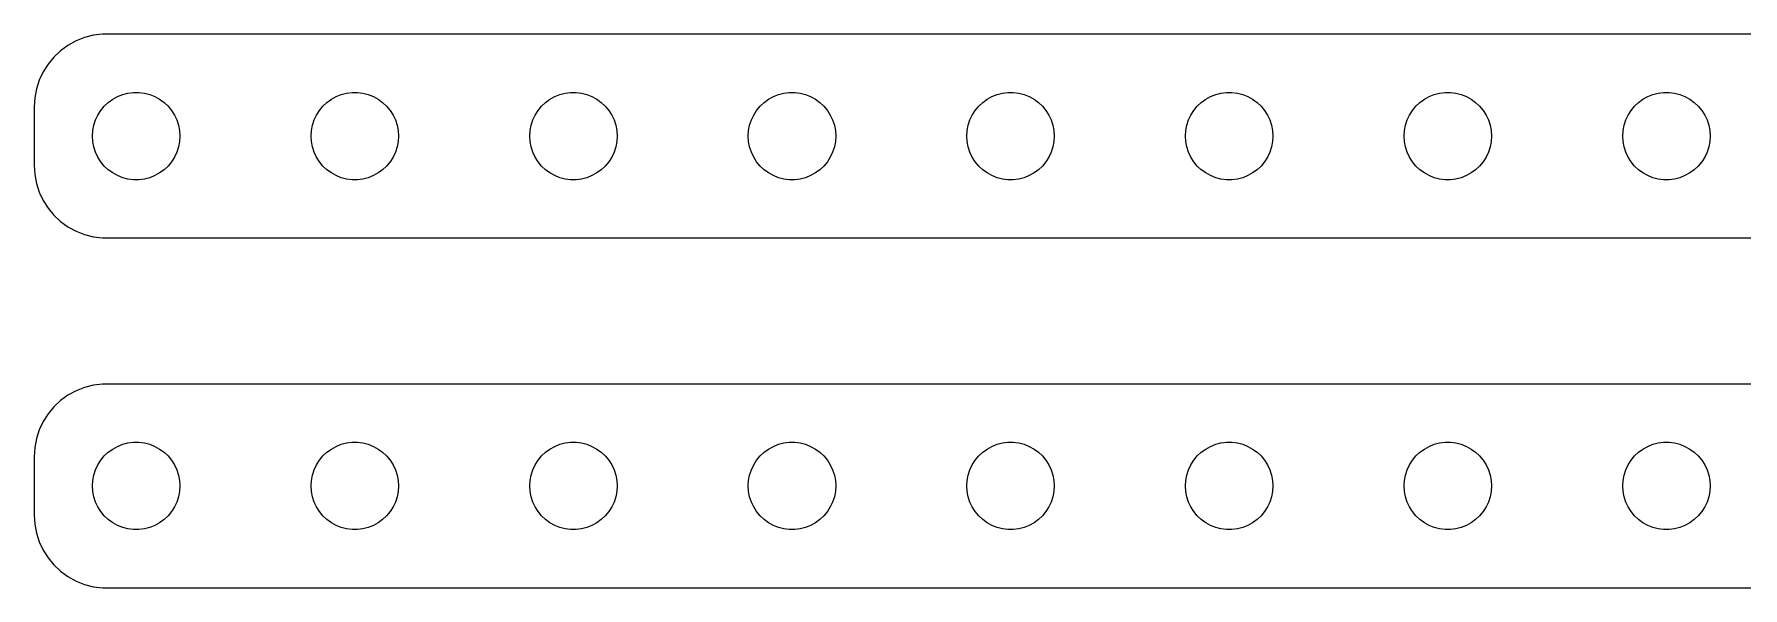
# Model space of a CAD drawing. Header units: metres. Extents: x -232 to 232, y 41 to 79.
# Drawn here: x -232 to -114.8, y 41 to 79 of the extents above; entities that cross this region are included whole.
import ezdxf

# ---------------------------------------------------------------- set-up
doc = ezdxf.new("R2010")
doc.units = ezdxf.units.M

msp = doc.modelspace()

# ---------------------------------------------------------------- linework, layer by layer
for p, q in [((-228.545, 78.7553), (-229.129, 78.5241)), ((-227.937, 78.9114), (-228.545, 78.7553)), ((-227.314, 78.9901), (-227.937, 78.9114)), ((227.314, 78.9901), (-227.314, 78.9901)), ((-230.645, 77.4227), (-231.045, 76.9389)), ((-230.187, 77.8526), (-230.645, 77.4227)), ((-229.679, 78.2216), (-230.187, 77.8526)), ((-229.129, 78.5241), (-229.679, 78.2216)), ((-231.382, 76.4088), (-231.649, 75.8406)), ((-231.045, 76.9389), (-231.382, 76.4088)), ((-231.843, 75.2434), (-231.961, 74.6267)), ((-231.649, 75.8406), (-231.843, 75.2434)), ((-231.961, 74.6267), (-232, 74)), ((-232, 74), (-232, 70)), ((-227.427, 73.7634), (-227.187, 74.0536)), ((-227.187, 74.0536), (-226.912, 74.3115)), ((-226.912, 74.3115), (-226.607, 74.533)), ((-226.607, 74.533), (-226.277, 74.7145)), ((-226.277, 74.7145), (-225.927, 74.8532)), ((-225.927, 74.8532), (-225.562, 74.9469)), ((-225.562, 74.9469), (-225.188, 74.9941)), ((-225.188, 74.9941), (-224.812, 74.9941)), ((-224.812, 74.9941), (-224.438, 74.9469)), ((-224.438, 74.9469), (-224.073, 74.8532)), ((-224.073, 74.8532), (-223.723, 74.7145)), ((-223.723, 74.7145), (-223.393, 74.533)), ((-223.393, 74.533), (-223.088, 74.3115)), ((-223.088, 74.3115), (-222.813, 74.0536)), ((-222.813, 74.0536), (-222.573, 73.7634)), ((-212.427, 73.7634), (-212.187, 74.0536)), ((-212.187, 74.0536), (-211.912, 74.3115)), ((-211.912, 74.3115), (-211.607, 74.533)), ((-211.607, 74.533), (-211.277, 74.7145)), ((-211.277, 74.7145), (-210.927, 74.8532)), ((-210.927, 74.8532), (-210.562, 74.9469)), ((-210.562, 74.9469), (-210.188, 74.9941)), ((-210.188, 74.9941), (-209.812, 74.9941)), ((-209.812, 74.9941), (-209.438, 74.9469)), ((-209.438, 74.9469), (-209.073, 74.8532)), ((-209.073, 74.8532), (-208.723, 74.7145)), ((-208.723, 74.7145), (-208.393, 74.533)), ((-208.393, 74.533), (-208.088, 74.3115)), ((-208.088, 74.3115), (-207.813, 74.0536)), ((-207.813, 74.0536), (-207.573, 73.7634)), ((-197.427, 73.7634), (-197.187, 74.0536)), ((-197.187, 74.0536), (-196.912, 74.3115)), ((-196.912, 74.3115), (-196.607, 74.533)), ((-196.607, 74.533), (-196.277, 74.7145)), ((-196.277, 74.7145), (-195.927, 74.8532)), ((-195.927, 74.8532), (-195.562, 74.9469)), ((-195.562, 74.9469), (-195.188, 74.9941)), ((-195.188, 74.9941), (-194.812, 74.9941)), ((-194.812, 74.9941), (-194.438, 74.9469)), ((-194.438, 74.9469), (-194.073, 74.8532)), ((-194.073, 74.8532), (-193.723, 74.7145)), ((-193.723, 74.7145), (-193.393, 74.533)), ((-193.393, 74.533), (-193.088, 74.3115)), ((-193.088, 74.3115), (-192.813, 74.0536)), ((-192.813, 74.0536), (-192.573, 73.7634)), ((-182.427, 73.7634), (-182.187, 74.0536)), ((-182.187, 74.0536), (-181.912, 74.3115)), ((-181.912, 74.3115), (-181.607, 74.533)), ((-181.607, 74.533), (-181.277, 74.7145)), ((-181.277, 74.7145), (-180.927, 74.8532)), ((-180.927, 74.8532), (-180.562, 74.9469)), ((-180.562, 74.9469), (-180.188, 74.9941)), ((-180.188, 74.9941), (-179.812, 74.9941)), ((-179.812, 74.9941), (-179.438, 74.9469)), ((-179.438, 74.9469), (-179.073, 74.8532)), ((-179.073, 74.8532), (-178.723, 74.7145)), ((-178.723, 74.7145), (-178.393, 74.533)), ((-178.393, 74.533), (-178.088, 74.3115)), ((-178.088, 74.3115), (-177.813, 74.0536)), ((-177.813, 74.0536), (-177.573, 73.7634)), ((-167.427, 73.7634), (-167.187, 74.0536)), ((-167.187, 74.0536), (-166.912, 74.3115)), ((-166.912, 74.3115), (-166.607, 74.533)), ((-166.607, 74.533), (-166.277, 74.7145)), ((-166.277, 74.7145), (-165.927, 74.8532)), ((-165.927, 74.8532), (-165.562, 74.9469)), ((-165.562, 74.9469), (-165.188, 74.9941)), ((-165.188, 74.9941), (-164.812, 74.9941)), ((-164.812, 74.9941), (-164.438, 74.9469)), ((-164.438, 74.9469), (-164.073, 74.8532)), ((-164.073, 74.8532), (-163.723, 74.7145)), ((-163.723, 74.7145), (-163.393, 74.533)), ((-163.393, 74.533), (-163.088, 74.3115)), ((-163.088, 74.3115), (-162.813, 74.0536)), ((-162.813, 74.0536), (-162.573, 73.7634)), ((-152.427, 73.7634), (-152.187, 74.0536)), ((-152.187, 74.0536), (-151.912, 74.3115)), ((-151.912, 74.3115), (-151.607, 74.533)), ((-151.607, 74.533), (-151.277, 74.7145)), ((-151.277, 74.7145), (-150.927, 74.8532)), ((-150.927, 74.8532), (-150.562, 74.9469)), ((-150.562, 74.9469), (-150.188, 74.9941)), ((-150.188, 74.9941), (-149.812, 74.9941)), ((-149.812, 74.9941), (-149.438, 74.9469)), ((-149.438, 74.9469), (-149.073, 74.8532)), ((-149.073, 74.8532), (-148.723, 74.7145)), ((-148.723, 74.7145), (-148.393, 74.533)), ((-148.393, 74.533), (-148.088, 74.3115)), ((-148.088, 74.3115), (-147.813, 74.0536)), ((-147.813, 74.0536), (-147.573, 73.7634)), ((-137.427, 73.7634), (-137.187, 74.0536)), ((-137.187, 74.0536), (-136.912, 74.3115)), ((-136.912, 74.3115), (-136.607, 74.533)), ((-136.607, 74.533), (-136.277, 74.7145)), ((-136.277, 74.7145), (-135.927, 74.8532)), ((-135.927, 74.8532), (-135.562, 74.9469)), ((-135.562, 74.9469), (-135.188, 74.9941)), ((-135.188, 74.9941), (-134.812, 74.9941)), ((-134.812, 74.9941), (-134.438, 74.9469)), ((-134.438, 74.9469), (-134.073, 74.8532)), ((-134.073, 74.8532), (-133.723, 74.7145)), ((-133.723, 74.7145), (-133.393, 74.533)), ((-133.393, 74.533), (-133.088, 74.3115)), ((-133.088, 74.3115), (-132.813, 74.0536)), ((-132.813, 74.0536), (-132.573, 73.7634)), ((-122.427, 73.7634), (-122.187, 74.0536)), ((-122.187, 74.0536), (-121.912, 74.3115)), ((-121.912, 74.3115), (-121.607, 74.533)), ((-121.607, 74.533), (-121.277, 74.7145)), ((-121.277, 74.7145), (-120.927, 74.8532)), ((-120.927, 74.8532), (-120.562, 74.9469)), ((-120.562, 74.9469), (-120.188, 74.9941)), ((-120.188, 74.9941), (-119.812, 74.9941)), ((-119.812, 74.9941), (-119.438, 74.9469)), ((-119.438, 74.9469), (-119.073, 74.8532)), ((-119.073, 74.8532), (-118.723, 74.7145)), ((-118.723, 74.7145), (-118.393, 74.533)), ((-118.393, 74.533), (-118.088, 74.3115)), ((-118.088, 74.3115), (-117.813, 74.0536)), ((-117.813, 74.0536), (-117.573, 73.7634)), ((-227.976, 72.376), (-227.906, 72.7461)), ((-227.906, 72.7461), (-227.789, 73.1044)), ((-227.789, 73.1044), (-227.629, 73.4453)), ((-227.629, 73.4453), (-227.427, 73.7634)), ((-222.573, 73.7634), (-222.371, 73.4453)), ((-222.371, 73.4453), (-222.211, 73.1044)), ((-222.211, 73.1044), (-222.094, 72.7461)), ((-222.094, 72.7461), (-222.024, 72.376)), ((-212.976, 72.376), (-212.906, 72.7461)), ((-212.906, 72.7461), (-212.789, 73.1044)), ((-212.789, 73.1044), (-212.629, 73.4453)), ((-212.629, 73.4453), (-212.427, 73.7634)), ((-207.573, 73.7634), (-207.371, 73.4453)), ((-207.371, 73.4453), (-207.211, 73.1044)), ((-207.211, 73.1044), (-207.094, 72.7461)), ((-207.094, 72.7461), (-207.024, 72.376)), ((-197.976, 72.376), (-197.906, 72.7461)), ((-197.906, 72.7461), (-197.789, 73.1044)), ((-197.789, 73.1044), (-197.629, 73.4453)), ((-197.629, 73.4453), (-197.427, 73.7634)), ((-192.573, 73.7634), (-192.371, 73.4453)), ((-192.371, 73.4453), (-192.211, 73.1044)), ((-192.211, 73.1044), (-192.094, 72.7461)), ((-192.094, 72.7461), (-192.024, 72.376)), ((-182.976, 72.376), (-182.906, 72.7461)), ((-182.906, 72.7461), (-182.789, 73.1044)), ((-182.789, 73.1044), (-182.629, 73.4453)), ((-182.629, 73.4453), (-182.427, 73.7634)), ((-177.573, 73.7634), (-177.371, 73.4453)), ((-177.371, 73.4453), (-177.211, 73.1044)), ((-177.211, 73.1044), (-177.094, 72.7461)), ((-177.094, 72.7461), (-177.024, 72.376)), ((-167.976, 72.376), (-167.906, 72.7461)), ((-167.906, 72.7461), (-167.789, 73.1044)), ((-167.789, 73.1044), (-167.629, 73.4453)), ((-167.629, 73.4453), (-167.427, 73.7634)), ((-162.573, 73.7634), (-162.371, 73.4453)), ((-162.371, 73.4453), (-162.211, 73.1044)), ((-162.211, 73.1044), (-162.094, 72.7461)), ((-162.094, 72.7461), (-162.024, 72.376)), ((-152.976, 72.376), (-152.906, 72.7461)), ((-152.906, 72.7461), (-152.789, 73.1044)), ((-152.789, 73.1044), (-152.629, 73.4453)), ((-152.629, 73.4453), (-152.427, 73.7634)), ((-147.573, 73.7634), (-147.371, 73.4453)), ((-147.371, 73.4453), (-147.211, 73.1044)), ((-147.211, 73.1044), (-147.094, 72.7461)), ((-147.094, 72.7461), (-147.024, 72.376)), ((-137.976, 72.376), (-137.906, 72.7461)), ((-137.906, 72.7461), (-137.789, 73.1044)), ((-137.789, 73.1044), (-137.629, 73.4453)), ((-137.629, 73.4453), (-137.427, 73.7634)), ((-132.573, 73.7634), (-132.371, 73.4453)), ((-132.371, 73.4453), (-132.211, 73.1044)), ((-132.211, 73.1044), (-132.094, 72.7461)), ((-132.094, 72.7461), (-132.024, 72.376)), ((-122.976, 72.376), (-122.906, 72.7461)), ((-122.906, 72.7461), (-122.789, 73.1044)), ((-122.789, 73.1044), (-122.629, 73.4453)), ((-122.629, 73.4453), (-122.427, 73.7634)), ((-117.573, 73.7634), (-117.371, 73.4453)), ((-117.371, 73.4453), (-117.211, 73.1044)), ((-117.211, 73.1044), (-117.094, 72.7461)), ((-117.094, 72.7461), (-117.024, 72.376)), ((-228, 72), (-227.976, 72.376)), ((-227.976, 71.624), (-228, 72)), ((-227.906, 71.2539), (-227.976, 71.624)), ((-222.024, 71.624), (-222.094, 71.2539)), ((-222.024, 72.376), (-222, 72)), ((-222, 72), (-222.024, 71.624)), ((-213, 72), (-212.976, 72.376)), ((-212.976, 71.624), (-213, 72)), ((-212.906, 71.2539), (-212.976, 71.624)), ((-207.024, 71.624), (-207.094, 71.2539)), ((-207.024, 72.376), (-207, 72)), ((-207, 72), (-207.024, 71.624)), ((-198, 72), (-197.976, 72.376)), ((-197.976, 71.624), (-198, 72)), ((-197.906, 71.2539), (-197.976, 71.624)), ((-192.024, 71.624), (-192.094, 71.2539)), ((-192.024, 72.376), (-192, 72)), ((-192, 72), (-192.024, 71.624)), ((-183, 72), (-182.976, 72.376)), ((-182.976, 71.624), (-183, 72)), ((-182.906, 71.2539), (-182.976, 71.624)), ((-177.024, 71.624), (-177.094, 71.2539)), ((-177.024, 72.376), (-177, 72)), ((-177, 72), (-177.024, 71.624)), ((-168, 72), (-167.976, 72.376)), ((-167.976, 71.624), (-168, 72)), ((-167.906, 71.2539), (-167.976, 71.624)), ((-162.024, 71.624), (-162.094, 71.2539)), ((-162.024, 72.376), (-162, 72)), ((-162, 72), (-162.024, 71.624)), ((-153, 72), (-152.976, 72.376)), ((-152.976, 71.624), (-153, 72)), ((-152.906, 71.2539), (-152.976, 71.624)), ((-147.024, 71.624), (-147.094, 71.2539)), ((-147.024, 72.376), (-147, 72)), ((-147, 72), (-147.024, 71.624)), ((-138, 72), (-137.976, 72.376)), ((-137.976, 71.624), (-138, 72)), ((-137.906, 71.2539), (-137.976, 71.624)), ((-132.024, 71.624), (-132.094, 71.2539)), ((-132.024, 72.376), (-132, 72)), ((-132, 72), (-132.024, 71.624)), ((-123, 72), (-122.976, 72.376)), ((-122.976, 71.624), (-123, 72)), ((-122.906, 71.2539), (-122.976, 71.624)), ((-117.024, 71.624), (-117.094, 71.2539)), ((-117.024, 72.376), (-117, 72)), ((-117, 72), (-117.024, 71.624)), ((-227.789, 70.8956), (-227.906, 71.2539)), ((-227.629, 70.5547), (-227.789, 70.8956)), ((-227.427, 70.2366), (-227.629, 70.5547)), ((-222.371, 70.5547), (-222.573, 70.2366)), ((-222.211, 70.8956), (-222.371, 70.5547)), ((-222.094, 71.2539), (-222.211, 70.8956)), ((-212.789, 70.8956), (-212.906, 71.2539)), ((-212.629, 70.5547), (-212.789, 70.8956)), ((-212.427, 70.2366), (-212.629, 70.5547)), ((-207.371, 70.5547), (-207.573, 70.2366)), ((-207.211, 70.8956), (-207.371, 70.5547)), ((-207.094, 71.2539), (-207.211, 70.8956)), ((-197.789, 70.8956), (-197.906, 71.2539)), ((-197.629, 70.5547), (-197.789, 70.8956)), ((-197.427, 70.2366), (-197.629, 70.5547)), ((-192.371, 70.5547), (-192.573, 70.2366)), ((-192.211, 70.8956), (-192.371, 70.5547)), ((-192.094, 71.2539), (-192.211, 70.8956)), ((-182.789, 70.8956), (-182.906, 71.2539)), ((-182.629, 70.5547), (-182.789, 70.8956)), ((-182.427, 70.2366), (-182.629, 70.5547)), ((-177.371, 70.5547), (-177.573, 70.2366)), ((-177.211, 70.8956), (-177.371, 70.5547)), ((-177.094, 71.2539), (-177.211, 70.8956)), ((-167.789, 70.8956), (-167.906, 71.2539)), ((-167.629, 70.5547), (-167.789, 70.8956)), ((-167.427, 70.2366), (-167.629, 70.5547)), ((-162.371, 70.5547), (-162.573, 70.2366)), ((-162.211, 70.8956), (-162.371, 70.5547)), ((-162.094, 71.2539), (-162.211, 70.8956)), ((-152.789, 70.8956), (-152.906, 71.2539)), ((-152.629, 70.5547), (-152.789, 70.8956)), ((-152.427, 70.2366), (-152.629, 70.5547)), ((-147.371, 70.5547), (-147.573, 70.2366)), ((-147.211, 70.8956), (-147.371, 70.5547)), ((-147.094, 71.2539), (-147.211, 70.8956)), ((-137.789, 70.8956), (-137.906, 71.2539)), ((-137.629, 70.5547), (-137.789, 70.8956)), ((-137.427, 70.2366), (-137.629, 70.5547)), ((-132.371, 70.5547), (-132.573, 70.2366)), ((-132.211, 70.8956), (-132.371, 70.5547)), ((-132.094, 71.2539), (-132.211, 70.8956)), ((-122.789, 70.8956), (-122.906, 71.2539)), ((-122.629, 70.5547), (-122.789, 70.8956)), ((-122.427, 70.2366), (-122.629, 70.5547)), ((-117.371, 70.5547), (-117.573, 70.2366)), ((-117.211, 70.8956), (-117.371, 70.5547)), ((-117.094, 71.2539), (-117.211, 70.8956)), ((-232, 70), (-231.961, 69.3733)), ((-231.961, 69.3733), (-231.843, 68.7566)), ((-227.187, 69.9464), (-227.427, 70.2366)), ((-226.912, 69.6885), (-227.187, 69.9464)), ((-226.607, 69.467), (-226.912, 69.6885)), ((-226.277, 69.2855), (-226.607, 69.467)), ((-225.927, 69.1468), (-226.277, 69.2855)), ((-223.723, 69.2855), (-224.073, 69.1468)), ((-223.393, 69.467), (-223.723, 69.2855)), ((-223.088, 69.6885), (-223.393, 69.467)), ((-222.813, 69.9464), (-223.088, 69.6885)), ((-222.573, 70.2366), (-222.813, 69.9464)), ((-212.187, 69.9464), (-212.427, 70.2366)), ((-211.912, 69.6885), (-212.187, 69.9464)), ((-211.607, 69.467), (-211.912, 69.6885)), ((-211.277, 69.2855), (-211.607, 69.467)), ((-210.927, 69.1468), (-211.277, 69.2855)), ((-208.723, 69.2855), (-209.073, 69.1468)), ((-208.393, 69.467), (-208.723, 69.2855)), ((-208.088, 69.6885), (-208.393, 69.467)), ((-207.813, 69.9464), (-208.088, 69.6885)), ((-207.573, 70.2366), (-207.813, 69.9464)), ((-197.187, 69.9464), (-197.427, 70.2366)), ((-196.912, 69.6885), (-197.187, 69.9464)), ((-196.607, 69.467), (-196.912, 69.6885)), ((-196.277, 69.2855), (-196.607, 69.467)), ((-195.927, 69.1468), (-196.277, 69.2855)), ((-193.723, 69.2855), (-194.073, 69.1468)), ((-193.393, 69.467), (-193.723, 69.2855)), ((-193.088, 69.6885), (-193.393, 69.467)), ((-192.813, 69.9464), (-193.088, 69.6885)), ((-192.573, 70.2366), (-192.813, 69.9464)), ((-182.187, 69.9464), (-182.427, 70.2366)), ((-181.912, 69.6885), (-182.187, 69.9464)), ((-181.607, 69.467), (-181.912, 69.6885)), ((-181.277, 69.2855), (-181.607, 69.467)), ((-180.927, 69.1468), (-181.277, 69.2855)), ((-178.723, 69.2855), (-179.073, 69.1468)), ((-178.393, 69.467), (-178.723, 69.2855)), ((-178.088, 69.6885), (-178.393, 69.467)), ((-177.813, 69.9464), (-178.088, 69.6885)), ((-177.573, 70.2366), (-177.813, 69.9464)), ((-167.187, 69.9464), (-167.427, 70.2366)), ((-166.912, 69.6885), (-167.187, 69.9464)), ((-166.607, 69.467), (-166.912, 69.6885)), ((-166.277, 69.2855), (-166.607, 69.467)), ((-165.927, 69.1468), (-166.277, 69.2855)), ((-163.723, 69.2855), (-164.073, 69.1468)), ((-163.393, 69.467), (-163.723, 69.2855)), ((-163.088, 69.6885), (-163.393, 69.467)), ((-162.813, 69.9464), (-163.088, 69.6885)), ((-162.573, 70.2366), (-162.813, 69.9464)), ((-152.187, 69.9464), (-152.427, 70.2366)), ((-151.912, 69.6885), (-152.187, 69.9464)), ((-151.607, 69.467), (-151.912, 69.6885)), ((-151.277, 69.2855), (-151.607, 69.467)), ((-150.927, 69.1468), (-151.277, 69.2855)), ((-148.723, 69.2855), (-149.073, 69.1468)), ((-148.393, 69.467), (-148.723, 69.2855)), ((-148.088, 69.6885), (-148.393, 69.467)), ((-147.813, 69.9464), (-148.088, 69.6885)), ((-147.573, 70.2366), (-147.813, 69.9464)), ((-137.187, 69.9464), (-137.427, 70.2366)), ((-136.912, 69.6885), (-137.187, 69.9464)), ((-136.607, 69.467), (-136.912, 69.6885)), ((-136.277, 69.2855), (-136.607, 69.467)), ((-135.927, 69.1468), (-136.277, 69.2855)), ((-133.723, 69.2855), (-134.073, 69.1468)), ((-133.393, 69.467), (-133.723, 69.2855)), ((-133.088, 69.6885), (-133.393, 69.467)), ((-132.813, 69.9464), (-133.088, 69.6885)), ((-132.573, 70.2366), (-132.813, 69.9464)), ((-122.187, 69.9464), (-122.427, 70.2366)), ((-121.912, 69.6885), (-122.187, 69.9464)), ((-121.607, 69.467), (-121.912, 69.6885)), ((-121.277, 69.2855), (-121.607, 69.467)), ((-120.927, 69.1468), (-121.277, 69.2855)), ((-118.723, 69.2855), (-119.073, 69.1468)), ((-118.393, 69.467), (-118.723, 69.2855)), ((-118.088, 69.6885), (-118.393, 69.467)), ((-117.813, 69.9464), (-118.088, 69.6885)), ((-117.573, 70.2366), (-117.813, 69.9464)), ((-231.843, 68.7566), (-231.649, 68.1594)), ((-231.649, 68.1594), (-231.382, 67.5912)), ((-225.562, 69.0531), (-225.927, 69.1468)), ((-225.188, 69.0059), (-225.562, 69.0531)), ((-224.812, 69.0059), (-225.188, 69.0059)), ((-224.438, 69.0531), (-224.812, 69.0059)), ((-224.073, 69.1468), (-224.438, 69.0531)), ((-210.562, 69.0531), (-210.927, 69.1468)), ((-210.188, 69.0059), (-210.562, 69.0531)), ((-209.812, 69.0059), (-210.188, 69.0059)), ((-209.438, 69.0531), (-209.812, 69.0059)), ((-209.073, 69.1468), (-209.438, 69.0531)), ((-195.562, 69.0531), (-195.927, 69.1468)), ((-195.188, 69.0059), (-195.562, 69.0531)), ((-194.812, 69.0059), (-195.188, 69.0059)), ((-194.438, 69.0531), (-194.812, 69.0059)), ((-194.073, 69.1468), (-194.438, 69.0531)), ((-180.562, 69.0531), (-180.927, 69.1468)), ((-180.188, 69.0059), (-180.562, 69.0531)), ((-179.812, 69.0059), (-180.188, 69.0059)), ((-179.438, 69.0531), (-179.812, 69.0059)), ((-179.073, 69.1468), (-179.438, 69.0531)), ((-165.562, 69.0531), (-165.927, 69.1468)), ((-165.188, 69.0059), (-165.562, 69.0531)), ((-164.812, 69.0059), (-165.188, 69.0059)), ((-164.438, 69.0531), (-164.812, 69.0059)), ((-164.073, 69.1468), (-164.438, 69.0531)), ((-150.562, 69.0531), (-150.927, 69.1468)), ((-150.188, 69.0059), (-150.562, 69.0531)), ((-149.812, 69.0059), (-150.188, 69.0059)), ((-149.438, 69.0531), (-149.812, 69.0059)), ((-149.073, 69.1468), (-149.438, 69.0531)), ((-135.562, 69.0531), (-135.927, 69.1468)), ((-135.188, 69.0059), (-135.562, 69.0531)), ((-134.812, 69.0059), (-135.188, 69.0059)), ((-134.438, 69.0531), (-134.812, 69.0059)), ((-134.073, 69.1468), (-134.438, 69.0531)), ((-120.562, 69.0531), (-120.927, 69.1468)), ((-120.188, 69.0059), (-120.562, 69.0531)), ((-119.812, 69.0059), (-120.188, 69.0059)), ((-119.438, 69.0531), (-119.812, 69.0059)), ((-119.073, 69.1468), (-119.438, 69.0531)), ((-231.382, 67.5912), (-231.045, 67.0611)), ((-231.045, 67.0611), (-230.645, 66.5773)), ((-230.645, 66.5773), (-230.187, 66.1474)), ((-230.187, 66.1474), (-229.679, 65.7784)), ((-229.679, 65.7784), (-229.129, 65.4759)), ((-229.129, 65.4759), (-228.545, 65.2447)), ((-228.545, 65.2447), (-227.937, 65.0886)), ((-227.937, 65.0886), (-227.314, 65.0099)), ((-227.314, 65.0099), (227.314, 65.0099)), ((-229.679, 54.2216), (-230.187, 53.8526)), ((-229.129, 54.5241), (-229.679, 54.2216)), ((-228.545, 54.7553), (-229.129, 54.5241)), ((-227.937, 54.9114), (-228.545, 54.7553)), ((-227.314, 54.9901), (-227.937, 54.9114)), ((227.314, 54.9901), (-227.314, 54.9901)), ((-231.045, 52.9389), (-231.382, 52.4088)), ((-230.645, 53.4227), (-231.045, 52.9389)), ((-230.187, 53.8526), (-230.645, 53.4227)), ((-231.649, 51.8406), (-231.843, 51.2434)), ((-231.382, 52.4088), (-231.649, 51.8406)), ((-231.961, 50.6267), (-232, 50)), ((-231.843, 51.2434), (-231.961, 50.6267)), ((-226.912, 50.3115), (-226.607, 50.533)), ((-226.607, 50.533), (-226.277, 50.7145)), ((-226.277, 50.7145), (-225.927, 50.8532)), ((-225.927, 50.8532), (-225.562, 50.9469)), ((-225.562, 50.9469), (-225.188, 50.9941)), ((-225.188, 50.9941), (-224.812, 50.9941)), ((-224.812, 50.9941), (-224.438, 50.9469)), ((-224.438, 50.9469), (-224.073, 50.8532)), ((-224.073, 50.8532), (-223.723, 50.7145)), ((-223.723, 50.7145), (-223.393, 50.533)), ((-223.393, 50.533), (-223.088, 50.3115)), ((-211.912, 50.3115), (-211.607, 50.533)), ((-211.607, 50.533), (-211.277, 50.7145)), ((-211.277, 50.7145), (-210.927, 50.8532)), ((-210.927, 50.8532), (-210.562, 50.9469)), ((-210.562, 50.9469), (-210.188, 50.9941)), ((-210.188, 50.9941), (-209.812, 50.9941)), ((-209.812, 50.9941), (-209.438, 50.9469)), ((-209.438, 50.9469), (-209.073, 50.8532)), ((-209.073, 50.8532), (-208.723, 50.7145)), ((-208.723, 50.7145), (-208.393, 50.533)), ((-208.393, 50.533), (-208.088, 50.3115)), ((-196.912, 50.3115), (-196.607, 50.533)), ((-196.607, 50.533), (-196.277, 50.7145)), ((-196.277, 50.7145), (-195.927, 50.8532)), ((-195.927, 50.8532), (-195.562, 50.9469)), ((-195.562, 50.9469), (-195.188, 50.9941)), ((-195.188, 50.9941), (-194.812, 50.9941)), ((-194.812, 50.9941), (-194.438, 50.9469)), ((-194.438, 50.9469), (-194.073, 50.8532)), ((-194.073, 50.8532), (-193.723, 50.7145)), ((-193.723, 50.7145), (-193.393, 50.533)), ((-193.393, 50.533), (-193.088, 50.3115)), ((-181.912, 50.3115), (-181.607, 50.533)), ((-181.607, 50.533), (-181.277, 50.7145)), ((-181.277, 50.7145), (-180.927, 50.8532)), ((-180.927, 50.8532), (-180.562, 50.9469)), ((-180.562, 50.9469), (-180.188, 50.9941)), ((-180.188, 50.9941), (-179.812, 50.9941)), ((-179.812, 50.9941), (-179.438, 50.9469)), ((-179.438, 50.9469), (-179.073, 50.8532)), ((-179.073, 50.8532), (-178.723, 50.7145)), ((-178.723, 50.7145), (-178.393, 50.533)), ((-178.393, 50.533), (-178.088, 50.3115)), ((-166.912, 50.3115), (-166.607, 50.533)), ((-166.607, 50.533), (-166.277, 50.7145)), ((-166.277, 50.7145), (-165.927, 50.8532)), ((-165.927, 50.8532), (-165.562, 50.9469)), ((-165.562, 50.9469), (-165.188, 50.9941)), ((-165.188, 50.9941), (-164.812, 50.9941)), ((-164.812, 50.9941), (-164.438, 50.9469)), ((-164.438, 50.9469), (-164.073, 50.8532)), ((-164.073, 50.8532), (-163.723, 50.7145)), ((-163.723, 50.7145), (-163.393, 50.533)), ((-163.393, 50.533), (-163.088, 50.3115)), ((-151.912, 50.3115), (-151.607, 50.533)), ((-151.607, 50.533), (-151.277, 50.7145)), ((-151.277, 50.7145), (-150.927, 50.8532)), ((-150.927, 50.8532), (-150.562, 50.9469)), ((-150.562, 50.9469), (-150.188, 50.9941)), ((-150.188, 50.9941), (-149.812, 50.9941)), ((-149.812, 50.9941), (-149.438, 50.9469)), ((-149.438, 50.9469), (-149.073, 50.8532)), ((-149.073, 50.8532), (-148.723, 50.7145)), ((-148.723, 50.7145), (-148.393, 50.533)), ((-148.393, 50.533), (-148.088, 50.3115)), ((-136.912, 50.3115), (-136.607, 50.533)), ((-136.607, 50.533), (-136.277, 50.7145)), ((-136.277, 50.7145), (-135.927, 50.8532)), ((-135.927, 50.8532), (-135.562, 50.9469)), ((-135.562, 50.9469), (-135.188, 50.9941)), ((-135.188, 50.9941), (-134.812, 50.9941)), ((-134.812, 50.9941), (-134.438, 50.9469)), ((-134.438, 50.9469), (-134.073, 50.8532)), ((-134.073, 50.8532), (-133.723, 50.7145)), ((-133.723, 50.7145), (-133.393, 50.533)), ((-133.393, 50.533), (-133.088, 50.3115)), ((-121.912, 50.3115), (-121.607, 50.533)), ((-121.607, 50.533), (-121.277, 50.7145)), ((-121.277, 50.7145), (-120.927, 50.8532)), ((-120.927, 50.8532), (-120.562, 50.9469)), ((-120.562, 50.9469), (-120.188, 50.9941)), ((-120.188, 50.9941), (-119.812, 50.9941)), ((-119.812, 50.9941), (-119.438, 50.9469)), ((-119.438, 50.9469), (-119.073, 50.8532)), ((-119.073, 50.8532), (-118.723, 50.7145)), ((-118.723, 50.7145), (-118.393, 50.533)), ((-118.393, 50.533), (-118.088, 50.3115)), ((-232, 50), (-232, 46)), ((-227.789, 49.1044), (-227.629, 49.4453)), ((-227.629, 49.4453), (-227.427, 49.7634)), ((-227.427, 49.7634), (-227.187, 50.0536)), ((-227.187, 50.0536), (-226.912, 50.3115)), ((-223.088, 50.3115), (-222.813, 50.0536)), ((-222.813, 50.0536), (-222.573, 49.7634)), ((-222.573, 49.7634), (-222.371, 49.4453)), ((-222.371, 49.4453), (-222.211, 49.1044)), ((-212.789, 49.1044), (-212.629, 49.4453)), ((-212.629, 49.4453), (-212.427, 49.7634)), ((-212.427, 49.7634), (-212.187, 50.0536)), ((-212.187, 50.0536), (-211.912, 50.3115)), ((-208.088, 50.3115), (-207.813, 50.0536)), ((-207.813, 50.0536), (-207.573, 49.7634)), ((-207.573, 49.7634), (-207.371, 49.4453)), ((-207.371, 49.4453), (-207.211, 49.1044)), ((-197.789, 49.1044), (-197.629, 49.4453)), ((-197.629, 49.4453), (-197.427, 49.7634)), ((-197.427, 49.7634), (-197.187, 50.0536)), ((-197.187, 50.0536), (-196.912, 50.3115)), ((-193.088, 50.3115), (-192.813, 50.0536)), ((-192.813, 50.0536), (-192.573, 49.7634)), ((-192.573, 49.7634), (-192.371, 49.4453)), ((-192.371, 49.4453), (-192.211, 49.1044)), ((-182.789, 49.1044), (-182.629, 49.4453)), ((-182.629, 49.4453), (-182.427, 49.7634)), ((-182.427, 49.7634), (-182.187, 50.0536)), ((-182.187, 50.0536), (-181.912, 50.3115)), ((-178.088, 50.3115), (-177.813, 50.0536)), ((-177.813, 50.0536), (-177.573, 49.7634)), ((-177.573, 49.7634), (-177.371, 49.4453)), ((-177.371, 49.4453), (-177.211, 49.1044)), ((-167.789, 49.1044), (-167.629, 49.4453)), ((-167.629, 49.4453), (-167.427, 49.7634)), ((-167.427, 49.7634), (-167.187, 50.0536)), ((-167.187, 50.0536), (-166.912, 50.3115)), ((-163.088, 50.3115), (-162.813, 50.0536)), ((-162.813, 50.0536), (-162.573, 49.7634)), ((-162.573, 49.7634), (-162.371, 49.4453)), ((-162.371, 49.4453), (-162.211, 49.1044)), ((-152.789, 49.1044), (-152.629, 49.4453)), ((-152.629, 49.4453), (-152.427, 49.7634)), ((-152.427, 49.7634), (-152.187, 50.0536)), ((-152.187, 50.0536), (-151.912, 50.3115)), ((-148.088, 50.3115), (-147.813, 50.0536)), ((-147.813, 50.0536), (-147.573, 49.7634)), ((-147.573, 49.7634), (-147.371, 49.4453)), ((-147.371, 49.4453), (-147.211, 49.1044)), ((-137.789, 49.1044), (-137.629, 49.4453)), ((-137.629, 49.4453), (-137.427, 49.7634)), ((-137.427, 49.7634), (-137.187, 50.0536)), ((-137.187, 50.0536), (-136.912, 50.3115)), ((-133.088, 50.3115), (-132.813, 50.0536)), ((-132.813, 50.0536), (-132.573, 49.7634)), ((-132.573, 49.7634), (-132.371, 49.4453)), ((-132.371, 49.4453), (-132.211, 49.1044)), ((-122.789, 49.1044), (-122.629, 49.4453)), ((-122.629, 49.4453), (-122.427, 49.7634)), ((-122.427, 49.7634), (-122.187, 50.0536)), ((-122.187, 50.0536), (-121.912, 50.3115)), ((-118.088, 50.3115), (-117.813, 50.0536)), ((-117.813, 50.0536), (-117.573, 49.7634)), ((-117.573, 49.7634), (-117.371, 49.4453)), ((-117.371, 49.4453), (-117.211, 49.1044)), ((-228, 48), (-227.976, 48.376)), ((-227.976, 48.376), (-227.906, 48.7461)), ((-227.906, 48.7461), (-227.789, 49.1044)), ((-222.211, 49.1044), (-222.094, 48.7461)), ((-222.094, 48.7461), (-222.024, 48.376)), ((-222.024, 48.376), (-222, 48)), ((-213, 48), (-212.976, 48.376)), ((-212.976, 48.376), (-212.906, 48.7461)), ((-212.906, 48.7461), (-212.789, 49.1044)), ((-207.211, 49.1044), (-207.094, 48.7461)), ((-207.094, 48.7461), (-207.024, 48.376)), ((-207.024, 48.376), (-207, 48)), ((-198, 48), (-197.976, 48.376)), ((-197.976, 48.376), (-197.906, 48.7461)), ((-197.906, 48.7461), (-197.789, 49.1044)), ((-192.211, 49.1044), (-192.094, 48.7461)), ((-192.094, 48.7461), (-192.024, 48.376)), ((-192.024, 48.376), (-192, 48)), ((-183, 48), (-182.976, 48.376)), ((-182.976, 48.376), (-182.906, 48.7461)), ((-182.906, 48.7461), (-182.789, 49.1044)), ((-177.211, 49.1044), (-177.094, 48.7461)), ((-177.094, 48.7461), (-177.024, 48.376)), ((-177.024, 48.376), (-177, 48)), ((-168, 48), (-167.976, 48.376)), ((-167.976, 48.376), (-167.906, 48.7461)), ((-167.906, 48.7461), (-167.789, 49.1044)), ((-162.211, 49.1044), (-162.094, 48.7461)), ((-162.094, 48.7461), (-162.024, 48.376)), ((-162.024, 48.376), (-162, 48)), ((-153, 48), (-152.976, 48.376)), ((-152.976, 48.376), (-152.906, 48.7461)), ((-152.906, 48.7461), (-152.789, 49.1044)), ((-147.211, 49.1044), (-147.094, 48.7461)), ((-147.094, 48.7461), (-147.024, 48.376)), ((-147.024, 48.376), (-147, 48)), ((-138, 48), (-137.976, 48.376)), ((-137.976, 48.376), (-137.906, 48.7461)), ((-137.906, 48.7461), (-137.789, 49.1044)), ((-132.211, 49.1044), (-132.094, 48.7461)), ((-132.094, 48.7461), (-132.024, 48.376)), ((-132.024, 48.376), (-132, 48)), ((-123, 48), (-122.976, 48.376)), ((-122.976, 48.376), (-122.906, 48.7461)), ((-122.906, 48.7461), (-122.789, 49.1044)), ((-117.211, 49.1044), (-117.094, 48.7461)), ((-117.094, 48.7461), (-117.024, 48.376)), ((-117.024, 48.376), (-117, 48)), ((-227.976, 47.624), (-228, 48)), ((-227.906, 47.2539), (-227.976, 47.624)), ((-227.789, 46.8956), (-227.906, 47.2539)), ((-222.094, 47.2539), (-222.211, 46.8956)), ((-222.024, 47.624), (-222.094, 47.2539)), ((-222, 48), (-222.024, 47.624)), ((-212.976, 47.624), (-213, 48)), ((-212.906, 47.2539), (-212.976, 47.624)), ((-212.789, 46.8956), (-212.906, 47.2539)), ((-207.094, 47.2539), (-207.211, 46.8956)), ((-207.024, 47.624), (-207.094, 47.2539)), ((-207, 48), (-207.024, 47.624)), ((-197.976, 47.624), (-198, 48)), ((-197.906, 47.2539), (-197.976, 47.624)), ((-197.789, 46.8956), (-197.906, 47.2539)), ((-192.094, 47.2539), (-192.211, 46.8956)), ((-192.024, 47.624), (-192.094, 47.2539)), ((-192, 48), (-192.024, 47.624)), ((-182.976, 47.624), (-183, 48)), ((-182.906, 47.2539), (-182.976, 47.624)), ((-182.789, 46.8956), (-182.906, 47.2539)), ((-177.094, 47.2539), (-177.211, 46.8956)), ((-177.024, 47.624), (-177.094, 47.2539)), ((-177, 48), (-177.024, 47.624)), ((-167.976, 47.624), (-168, 48)), ((-167.906, 47.2539), (-167.976, 47.624)), ((-167.789, 46.8956), (-167.906, 47.2539)), ((-162.094, 47.2539), (-162.211, 46.8956)), ((-162.024, 47.624), (-162.094, 47.2539)), ((-162, 48), (-162.024, 47.624)), ((-152.976, 47.624), (-153, 48)), ((-152.906, 47.2539), (-152.976, 47.624)), ((-152.789, 46.8956), (-152.906, 47.2539)), ((-147.094, 47.2539), (-147.211, 46.8956)), ((-147.024, 47.624), (-147.094, 47.2539)), ((-147, 48), (-147.024, 47.624)), ((-137.976, 47.624), (-138, 48)), ((-137.906, 47.2539), (-137.976, 47.624)), ((-137.789, 46.8956), (-137.906, 47.2539)), ((-132.094, 47.2539), (-132.211, 46.8956)), ((-132.024, 47.624), (-132.094, 47.2539)), ((-132, 48), (-132.024, 47.624)), ((-122.976, 47.624), (-123, 48)), ((-122.906, 47.2539), (-122.976, 47.624)), ((-122.789, 46.8956), (-122.906, 47.2539)), ((-117.094, 47.2539), (-117.211, 46.8956)), ((-117.024, 47.624), (-117.094, 47.2539)), ((-117, 48), (-117.024, 47.624)), ((-232, 46), (-231.961, 45.3733)), ((-227.629, 46.5547), (-227.789, 46.8956)), ((-227.427, 46.2366), (-227.629, 46.5547)), ((-227.187, 45.9464), (-227.427, 46.2366)), ((-226.912, 45.6885), (-227.187, 45.9464)), ((-222.813, 45.9464), (-223.088, 45.6885)), ((-222.573, 46.2366), (-222.813, 45.9464)), ((-222.371, 46.5547), (-222.573, 46.2366)), ((-222.211, 46.8956), (-222.371, 46.5547)), ((-212.629, 46.5547), (-212.789, 46.8956)), ((-212.427, 46.2366), (-212.629, 46.5547)), ((-212.187, 45.9464), (-212.427, 46.2366)), ((-211.912, 45.6885), (-212.187, 45.9464)), ((-207.813, 45.9464), (-208.088, 45.6885)), ((-207.573, 46.2366), (-207.813, 45.9464)), ((-207.371, 46.5547), (-207.573, 46.2366)), ((-207.211, 46.8956), (-207.371, 46.5547)), ((-197.629, 46.5547), (-197.789, 46.8956)), ((-197.427, 46.2366), (-197.629, 46.5547)), ((-197.187, 45.9464), (-197.427, 46.2366)), ((-196.912, 45.6885), (-197.187, 45.9464)), ((-192.813, 45.9464), (-193.088, 45.6885)), ((-192.573, 46.2366), (-192.813, 45.9464)), ((-192.371, 46.5547), (-192.573, 46.2366)), ((-192.211, 46.8956), (-192.371, 46.5547)), ((-182.629, 46.5547), (-182.789, 46.8956)), ((-182.427, 46.2366), (-182.629, 46.5547)), ((-182.187, 45.9464), (-182.427, 46.2366)), ((-181.912, 45.6885), (-182.187, 45.9464)), ((-177.813, 45.9464), (-178.088, 45.6885)), ((-177.573, 46.2366), (-177.813, 45.9464)), ((-177.371, 46.5547), (-177.573, 46.2366)), ((-177.211, 46.8956), (-177.371, 46.5547)), ((-167.629, 46.5547), (-167.789, 46.8956)), ((-167.427, 46.2366), (-167.629, 46.5547)), ((-167.187, 45.9464), (-167.427, 46.2366)), ((-166.912, 45.6885), (-167.187, 45.9464)), ((-162.813, 45.9464), (-163.088, 45.6885)), ((-162.573, 46.2366), (-162.813, 45.9464)), ((-162.371, 46.5547), (-162.573, 46.2366)), ((-162.211, 46.8956), (-162.371, 46.5547)), ((-152.629, 46.5547), (-152.789, 46.8956)), ((-152.427, 46.2366), (-152.629, 46.5547)), ((-152.187, 45.9464), (-152.427, 46.2366)), ((-151.912, 45.6885), (-152.187, 45.9464)), ((-147.813, 45.9464), (-148.088, 45.6885)), ((-147.573, 46.2366), (-147.813, 45.9464)), ((-147.371, 46.5547), (-147.573, 46.2366)), ((-147.211, 46.8956), (-147.371, 46.5547)), ((-137.629, 46.5547), (-137.789, 46.8956)), ((-137.427, 46.2366), (-137.629, 46.5547)), ((-137.187, 45.9464), (-137.427, 46.2366)), ((-136.912, 45.6885), (-137.187, 45.9464)), ((-132.813, 45.9464), (-133.088, 45.6885)), ((-132.573, 46.2366), (-132.813, 45.9464)), ((-132.371, 46.5547), (-132.573, 46.2366)), ((-132.211, 46.8956), (-132.371, 46.5547)), ((-122.629, 46.5547), (-122.789, 46.8956)), ((-122.427, 46.2366), (-122.629, 46.5547)), ((-122.187, 45.9464), (-122.427, 46.2366)), ((-121.912, 45.6885), (-122.187, 45.9464)), ((-117.813, 45.9464), (-118.088, 45.6885)), ((-117.573, 46.2366), (-117.813, 45.9464)), ((-117.371, 46.5547), (-117.573, 46.2366)), ((-117.211, 46.8956), (-117.371, 46.5547)), ((-231.961, 45.3733), (-231.843, 44.7566)), ((-231.843, 44.7566), (-231.649, 44.1594)), ((-226.607, 45.467), (-226.912, 45.6885)), ((-226.277, 45.2855), (-226.607, 45.467)), ((-225.927, 45.1468), (-226.277, 45.2855)), ((-225.562, 45.0531), (-225.927, 45.1468)), ((-225.188, 45.0059), (-225.562, 45.0531)), ((-224.812, 45.0059), (-225.188, 45.0059)), ((-224.438, 45.0531), (-224.812, 45.0059)), ((-224.073, 45.1468), (-224.438, 45.0531)), ((-223.723, 45.2855), (-224.073, 45.1468)), ((-223.393, 45.467), (-223.723, 45.2855)), ((-223.088, 45.6885), (-223.393, 45.467)), ((-211.607, 45.467), (-211.912, 45.6885)), ((-211.277, 45.2855), (-211.607, 45.467)), ((-210.927, 45.1468), (-211.277, 45.2855)), ((-210.562, 45.0531), (-210.927, 45.1468)), ((-210.188, 45.0059), (-210.562, 45.0531)), ((-209.812, 45.0059), (-210.188, 45.0059)), ((-209.438, 45.0531), (-209.812, 45.0059)), ((-209.073, 45.1468), (-209.438, 45.0531)), ((-208.723, 45.2855), (-209.073, 45.1468)), ((-208.393, 45.467), (-208.723, 45.2855)), ((-208.088, 45.6885), (-208.393, 45.467)), ((-196.607, 45.467), (-196.912, 45.6885)), ((-196.277, 45.2855), (-196.607, 45.467)), ((-195.927, 45.1468), (-196.277, 45.2855)), ((-195.562, 45.0531), (-195.927, 45.1468)), ((-195.188, 45.0059), (-195.562, 45.0531)), ((-194.812, 45.0059), (-195.188, 45.0059)), ((-194.438, 45.0531), (-194.812, 45.0059)), ((-194.073, 45.1468), (-194.438, 45.0531)), ((-193.723, 45.2855), (-194.073, 45.1468)), ((-193.393, 45.467), (-193.723, 45.2855)), ((-193.088, 45.6885), (-193.393, 45.467)), ((-181.607, 45.467), (-181.912, 45.6885)), ((-181.277, 45.2855), (-181.607, 45.467)), ((-180.927, 45.1468), (-181.277, 45.2855)), ((-180.562, 45.0531), (-180.927, 45.1468)), ((-180.188, 45.0059), (-180.562, 45.0531)), ((-179.812, 45.0059), (-180.188, 45.0059)), ((-179.438, 45.0531), (-179.812, 45.0059)), ((-179.073, 45.1468), (-179.438, 45.0531)), ((-178.723, 45.2855), (-179.073, 45.1468)), ((-178.393, 45.467), (-178.723, 45.2855)), ((-178.088, 45.6885), (-178.393, 45.467)), ((-166.607, 45.467), (-166.912, 45.6885)), ((-166.277, 45.2855), (-166.607, 45.467)), ((-165.927, 45.1468), (-166.277, 45.2855)), ((-165.562, 45.0531), (-165.927, 45.1468)), ((-165.188, 45.0059), (-165.562, 45.0531)), ((-164.812, 45.0059), (-165.188, 45.0059)), ((-164.438, 45.0531), (-164.812, 45.0059)), ((-164.073, 45.1468), (-164.438, 45.0531)), ((-163.723, 45.2855), (-164.073, 45.1468)), ((-163.393, 45.467), (-163.723, 45.2855)), ((-163.088, 45.6885), (-163.393, 45.467)), ((-151.607, 45.467), (-151.912, 45.6885)), ((-151.277, 45.2855), (-151.607, 45.467)), ((-150.927, 45.1468), (-151.277, 45.2855)), ((-150.562, 45.0531), (-150.927, 45.1468)), ((-150.188, 45.0059), (-150.562, 45.0531)), ((-149.812, 45.0059), (-150.188, 45.0059)), ((-149.438, 45.0531), (-149.812, 45.0059)), ((-149.073, 45.1468), (-149.438, 45.0531)), ((-148.723, 45.2855), (-149.073, 45.1468)), ((-148.393, 45.467), (-148.723, 45.2855)), ((-148.088, 45.6885), (-148.393, 45.467)), ((-136.607, 45.467), (-136.912, 45.6885)), ((-136.277, 45.2855), (-136.607, 45.467)), ((-135.927, 45.1468), (-136.277, 45.2855)), ((-135.562, 45.0531), (-135.927, 45.1468)), ((-135.188, 45.0059), (-135.562, 45.0531)), ((-134.812, 45.0059), (-135.188, 45.0059)), ((-134.438, 45.0531), (-134.812, 45.0059)), ((-134.073, 45.1468), (-134.438, 45.0531)), ((-133.723, 45.2855), (-134.073, 45.1468)), ((-133.393, 45.467), (-133.723, 45.2855)), ((-133.088, 45.6885), (-133.393, 45.467)), ((-121.607, 45.467), (-121.912, 45.6885)), ((-121.277, 45.2855), (-121.607, 45.467)), ((-120.927, 45.1468), (-121.277, 45.2855)), ((-120.562, 45.0531), (-120.927, 45.1468)), ((-120.188, 45.0059), (-120.562, 45.0531)), ((-119.812, 45.0059), (-120.188, 45.0059)), ((-119.438, 45.0531), (-119.812, 45.0059)), ((-119.073, 45.1468), (-119.438, 45.0531)), ((-118.723, 45.2855), (-119.073, 45.1468)), ((-118.393, 45.467), (-118.723, 45.2855)), ((-118.088, 45.6885), (-118.393, 45.467)), ((-231.649, 44.1594), (-231.382, 43.5912)), ((-231.382, 43.5912), (-231.045, 43.0611)), ((-231.045, 43.0611), (-230.645, 42.5773)), ((-230.645, 42.5773), (-230.187, 42.1474)), ((-230.187, 42.1474), (-229.679, 41.7784)), ((-229.679, 41.7784), (-229.129, 41.4759)), ((-229.129, 41.4759), (-228.545, 41.2447)), ((-228.545, 41.2447), (-227.937, 41.0886)), ((-227.937, 41.0886), (-227.314, 41.0099)), ((-227.314, 41.0099), (227.314, 41.0099))]:
    msp.add_line(p, q)

doc.saveas('drawing.dxf')
